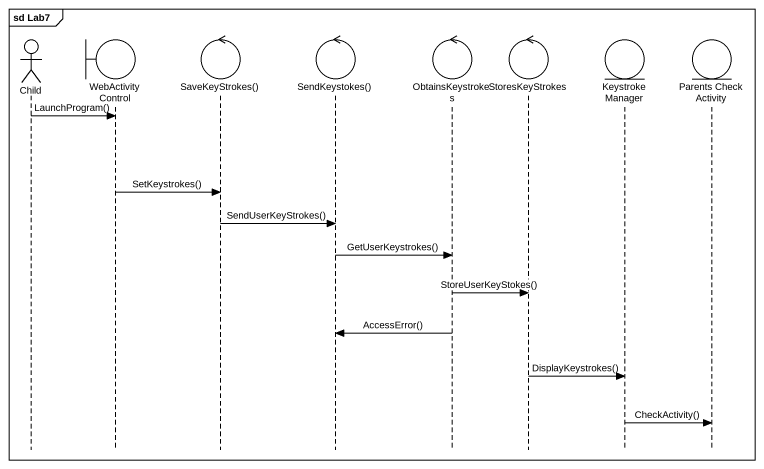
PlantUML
@startuml
mainframe sd Lab7
hide footbox
actor Child
boundary "WebActivity Control" as WebActivity_Control
control "SaveKeyStrokes()" as SaveKeyStrokes
control "SendKeystokes()" as SendKeystokes
control ObtainsKeystrokes
control StoresKeyStrokes
entity KeystrokeManager
entity "Parents Check Activity" as Parents_Check_Activity

Child -> WebActivity_Control : LaunchProgram()
WebActivity_Control -> SaveKeyStrokes : SetKeystrokes()
SaveKeyStrokes -> SendKeystokes : SendUserKeyStrokes()
SendKeystokes -> ObtainsKeystrokes : GetUserKeystrokes()
ObtainsKeystrokes -> StoresKeyStrokes : StoreUserKeyStokes()
ObtainsKeystrokes -> SendKeystokes : AccessError()
StoresKeyStrokes -> KeystrokeManager : DisplayKeystrokes()
KeystrokeManager -> Parents_Check_Activity : CheckActivity()
@enduml
